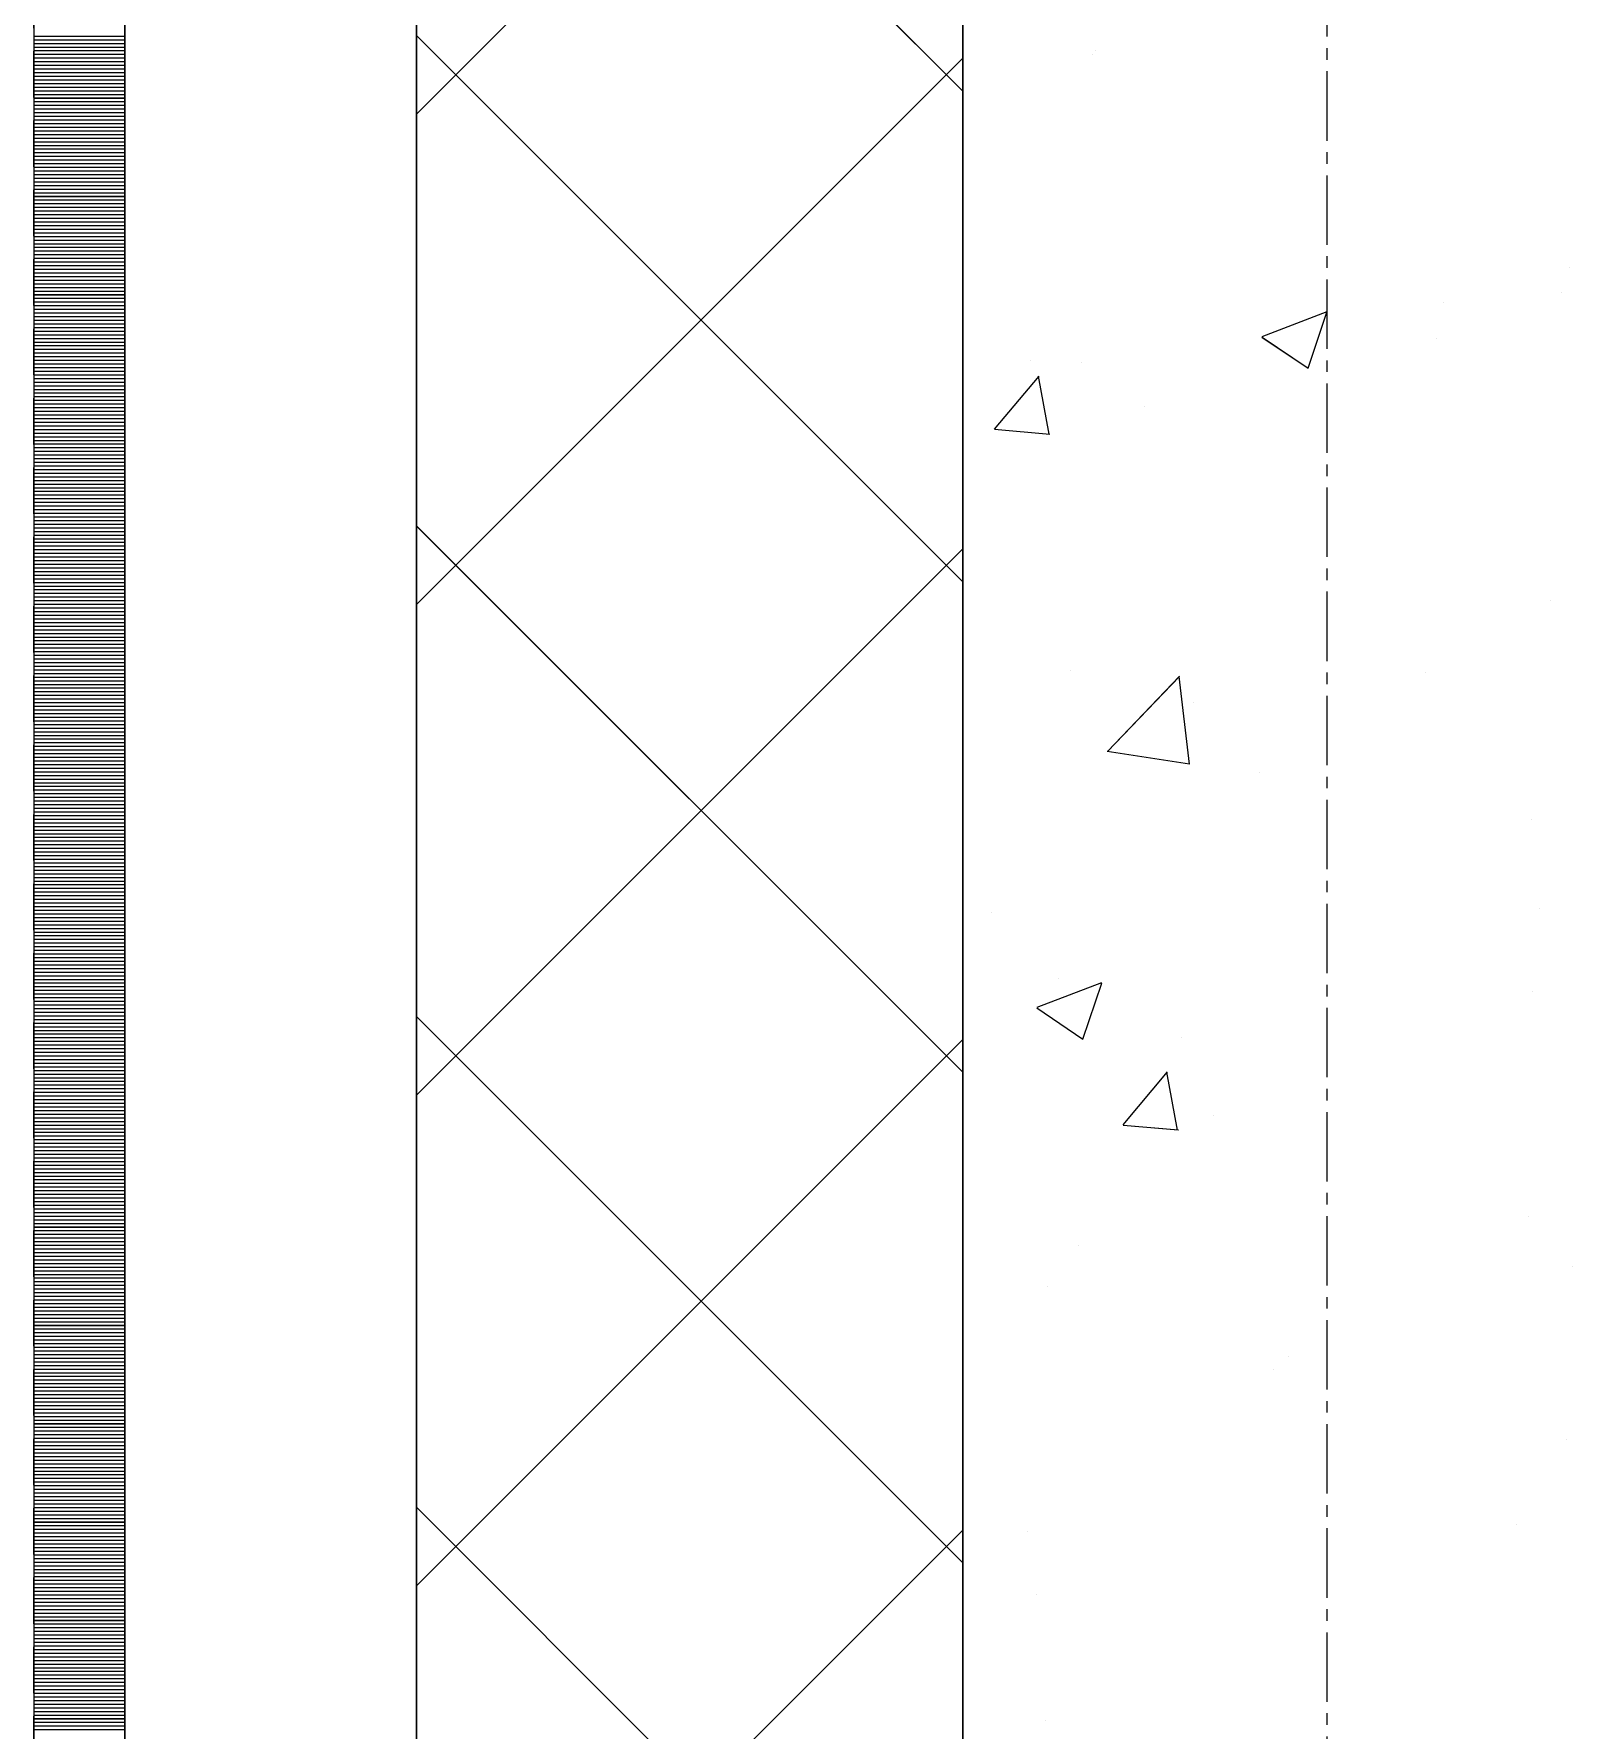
# Model space of a CAD drawing. Header units: millimetres. Extents: x 470010 to 1231400, y -134005 to 421770.
# Drawn here: x 806167.7 to 806593.3, y 148325.9 to 148791.6 of the extents above; entities that cross this region are included whole.
import ezdxf
from ezdxf.enums import TextEntityAlignment as Align

# ---------------------------------------------------------------- set-up
doc = ezdxf.new("R2010")
doc.units = ezdxf.units.MM
doc.linetypes.add('CENTER2', pattern=[28.575, 19.05, -3.175, 3.175, -3.175])
doc.linetypes.add('DASHED', pattern=[19.05, 12.7, -6.35])
doc.layers.get('Defpoints').update_dxf_attribs({"color": 140})
doc.layers.add('АР_Делит', color=120, linetype='Continuous', lineweight=0, plot=False)
for name, color, linetype, lineweight in [('АР_Стены ПЕНОблок', 52, 'Continuous', 20), ('АР_Тонкая', 254, 'Continuous', 5), ('АР_Утеплитель', 31, 'Continuous', 0), ('АР_Штриховка', 8, 'Continuous', 0)]:
    doc.layers.add(name, color=color, linetype=linetype, lineweight=lineweight)
doc.layers.add('РД_Оси_100', color=7, linetype='Continuous', lineweight=0, true_color=0x525252)
doc.styles.add('style1', font='ARIALN.TTF')

# ---------------------------------------------------------------- blocks, each defined once
blk = doc.blocks.new('СОШ_2200_АР_ОСИ_М100_28.05.24')
at = {"layer": 'АР_Делит', "color": 251, "linetype": 'DASHED', "true_color": 0x636466}
blk.add_lwpolyline([(114955, 135155), (114955, -355), (93595.036, -355), (93595.036, 13855), (94145, 13855), (94145, 68320), (66055, 68320), (66055, 13857.73), (83455, 13857.73), (83455, -355), (45245, -355), (45245, 13145), (44695, 13145), (44695, 26755), (45245, 26755), (45245, 68320), (20455, 68320), (20455, 26755), (27955, 26755), (27955, 13145), (-355, 13145), (-355, 100855)], dxfattribs=at)
at = {"layer": 'РД_Оси_100', "color": 251, "linetype": 'CENTER2', "true_color": 0x636466}
blk.add_line((0, -6155), (0, 139938.679), dxfattribs=at)
blk = doc.blocks.new('A$C9108343f')
at = {"layer": 'АР_Стены ПЕНОблок', "color": 18, "linetype": 'Continuous', "lineweight": 20, "true_color": 0x000000}
blk.add_line((140704.09, 313879.49), (140704.09, 237679.49), dxfattribs=at)
at = {"layer": 'АР_Тонкая', "color": 18, "linetype": 'Continuous', "lineweight": 5, "true_color": 0x000000}
for p, q in [((140449.09, 313879.49), (140449.09, 237679.49)), ((140474.09, 313879.49), (140474.09, 237679.49)), ((140474.09, 237679.49), (140474.09, 313879.49)), ((140554.09, 237679.49), (140554.09, 313879.49))]:
    blk.add_line(p, q, dxfattribs=at)
at = {"layer": 'АР_Утеплитель', "color": 18, "linetype": 'Continuous', "lineweight": 0, "true_color": 0x000000}
for p, q in [((140554.09, 313879.49), (140554.09, 237679.49)), ((140704.09, 237679.49), (140704.09, 313879.49))]:
    blk.add_line(p, q, dxfattribs=at)
at = {"layer": 'АР_Штриховка', "color": 18, "linetype": 'Continuous', "lineweight": 0, "true_color": 0x000000}
for p, q in [((140704.09, 249142.13), (140554.09, 249292.13)), ((140554.09, 249135.84), (140704.09, 249285.84)), ((140449.09, 249157.24), (140474.09, 249157.24)), ((140449.09, 249156.24), (140474.09, 249156.24)), ((140449.09, 249155.24), (140474.09, 249155.24)), ((140449.09, 249154.24), (140474.09, 249154.24)), ((140704.09, 249007.43), (140554.09, 249157.43)), ((140449.09, 249153.24), (140474.09, 249153.24)), ((140449.09, 249152.24), (140474.09, 249152.24)), ((140449.09, 249151.24), (140474.09, 249151.24)), ((140449.09, 249150.24), (140474.09, 249150.24)), ((140554.09, 249001.14), (140704.09, 249151.14)), ((140739.73, 249152.23), (140739.73, 249152.23)), ((140740.64, 249153.39), (140740.64, 249153.39)), ((140449.09, 249149.24), (140474.09, 249149.24)), ((140449.09, 249148.24), (140474.09, 249148.24)), ((140449.09, 249147.24), (140474.09, 249147.24)), ((140449.09, 249146.24), (140474.09, 249146.24)), ((140449.09, 249145.24), (140474.09, 249145.24)), ((140449.09, 249144.24), (140474.09, 249144.24)), ((140449.09, 249143.24), (140474.09, 249143.24)), ((140449.09, 249142.24), (140474.09, 249142.24)), ((140449.09, 249141.24), (140474.09, 249141.24)), ((140449.09, 249140.24), (140474.09, 249140.24)), ((140449.09, 249139.24), (140474.09, 249139.24)), ((140449.09, 249138.24), (140474.09, 249138.24)), ((140449.09, 249137.24), (140474.09, 249137.24)), ((140449.09, 249136.24), (140474.09, 249136.24)), ((140449.09, 249135.24), (140474.09, 249135.24)), ((140449.09, 249134.24), (140474.09, 249134.24)), ((140449.09, 249133.24), (140474.09, 249133.24)), ((140449.09, 249132.24), (140474.09, 249132.24)), ((140449.09, 249131.24), (140474.09, 249131.24)), ((140449.09, 249130.24), (140474.09, 249130.24)), ((140449.09, 249129.24), (140474.09, 249129.24)), ((140449.09, 249128.24), (140474.09, 249128.24)), ((140449.09, 249127.24), (140474.09, 249127.24)), ((140449.09, 249126.24), (140474.09, 249126.24)), ((140449.09, 249125.24), (140474.09, 249125.24)), ((140449.09, 249124.24), (140474.09, 249124.24)), ((140449.09, 249123.24), (140474.09, 249123.24)), ((140449.09, 249122.24), (140474.09, 249122.24)), ((140449.09, 249121.24), (140474.09, 249121.24)), ((140449.09, 249120.24), (140474.09, 249120.24)), ((140449.09, 249119.24), (140474.09, 249119.24)), ((140449.09, 249118.24), (140474.09, 249118.24)), ((140449.09, 249117.24), (140474.09, 249117.24)), ((140449.09, 249116.24), (140474.09, 249116.24)), ((140449.09, 249115.24), (140474.09, 249115.24)), ((140449.09, 249114.24), (140474.09, 249114.24)), ((140449.09, 249113.24), (140474.09, 249113.24)), ((140449.09, 249112.24), (140474.09, 249112.24)), ((140449.09, 249111.24), (140474.09, 249111.24)), ((140449.09, 249110.24), (140474.09, 249110.24)), ((140449.09, 249109.24), (140474.09, 249109.24)), ((140449.09, 249108.24), (140474.09, 249108.24)), ((140449.09, 249107.24), (140474.09, 249107.24)), ((140449.09, 249106.24), (140474.09, 249106.24)), ((140449.09, 249105.24), (140474.09, 249105.24)), ((140449.09, 249104.24), (140474.09, 249104.24)), ((140449.09, 249103.24), (140474.09, 249103.24)), ((140449.09, 249102.24), (140474.09, 249102.24)), ((140449.09, 249101.24), (140474.09, 249101.24)), ((140449.09, 249100.24), (140474.09, 249100.24)), ((140449.09, 249099.24), (140474.09, 249099.24)), ((140449.09, 249098.24), (140474.09, 249098.24)), ((140449.09, 249097.24), (140474.09, 249097.24)), ((140449.09, 249096.24), (140474.09, 249096.24)), ((140449.09, 249095.24), (140474.09, 249095.24)), ((140449.09, 249094.24), (140474.09, 249094.24)), ((140449.09, 249093.24), (140474.09, 249093.24)), ((140449.09, 249092.24), (140474.09, 249092.24)), ((140449.09, 249091.24), (140474.09, 249091.24)), ((140449.09, 249090.24), (140474.09, 249090.24)), ((140449.09, 249089.24), (140474.09, 249089.24)), ((140870.69, 249093.59), (140870.69, 249093.59)), ((140449.09, 249088.24), (140474.09, 249088.24)), ((140449.09, 249087.24), (140474.09, 249087.24)), ((140449.09, 249086.24), (140474.09, 249086.24)), ((140449.09, 249085.24), (140474.09, 249085.24)), ((140868.57, 249086.71), (140868.57, 249086.71)), ((140449.09, 249084.24), (140474.09, 249084.24)), ((140449.09, 249083.24), (140474.09, 249083.24)), ((140449.09, 249082.24), (140474.09, 249082.24)), ((140449.09, 249081.24), (140474.09, 249081.24)), ((140449.09, 249080.24), (140474.09, 249080.24)), ((140786.32, 249074.75), (140804.1, 249081.58)), ((140798.87, 249066.05), (140804.02, 249081.39)), ((140835.94, 249084.02), (140835.94, 249084.02)), ((140449.09, 249079.24), (140474.09, 249079.24)), ((140449.09, 249078.24), (140474.09, 249078.24)), ((140449.09, 249077.24), (140474.09, 249077.24)), ((140449.09, 249076.24), (140474.09, 249076.24)), ((140449.09, 249075.24), (140474.09, 249075.24)), ((140449.09, 249074.24), (140474.09, 249074.24)), ((140449.09, 249073.24), (140474.09, 249073.24)), ((140449.09, 249072.24), (140474.09, 249072.24)), ((140449.09, 249071.24), (140474.09, 249071.24)), ((140786.23, 249074.57), (140798.87, 249066.05)), ((140834.23, 249074.33), (140834.23, 249074.33)), ((140449.09, 249070.24), (140474.09, 249070.24)), ((140449.09, 249069.24), (140474.09, 249069.24)), ((140449.09, 249068.24), (140474.09, 249068.24)), ((140449.09, 249067.24), (140474.09, 249067.24)), ((140449.09, 249066.24), (140474.09, 249066.24)), ((140722.56, 249068.16), (140722.56, 249068.16)), ((140736.64, 249067.67), (140736.64, 249067.67)), ((140449.09, 249065.24), (140474.09, 249065.24)), ((140449.09, 249064.24), (140474.09, 249064.24)), ((140449.09, 249063.24), (140474.09, 249063.24)), ((140449.09, 249062.24), (140474.09, 249062.24)), ((140449.09, 249061.24), (140474.09, 249061.24)), ((140712.84, 249049.31), (140725.08, 249063.9)), ((140727.79, 249047.93), (140724.86, 249063.85)), ((140449.09, 249060.24), (140474.09, 249060.24)), ((140449.09, 249059.24), (140474.09, 249059.24)), ((140449.09, 249058.24), (140474.09, 249058.24)), ((140449.09, 249057.24), (140474.09, 249057.24)), ((140449.09, 249056.24), (140474.09, 249056.24)), ((140449.09, 249055.24), (140474.09, 249055.24)), ((140449.09, 249054.24), (140474.09, 249054.24)), ((140449.09, 249053.24), (140474.09, 249053.24)), ((140449.09, 249052.24), (140474.09, 249052.24)), ((140753.9, 249055.63), (140753.9, 249055.63)), ((140449.09, 249051.24), (140474.09, 249051.24)), ((140449.09, 249050.24), (140474.09, 249050.24)), ((140449.09, 249049.24), (140474.09, 249049.24)), ((140449.09, 249048.24), (140474.09, 249048.24)), ((140449.09, 249047.24), (140474.09, 249047.24)), ((140712.84, 249049.3), (140728.02, 249047.97)), ((140449.09, 249046.24), (140474.09, 249046.24)), ((140449.09, 249045.24), (140474.09, 249045.24)), ((140449.09, 249044.24), (140474.09, 249044.24)), ((140449.09, 249043.24), (140474.09, 249043.24)), ((140449.09, 249042.24), (140474.09, 249042.24)), ((140449.09, 249041.24), (140474.09, 249041.24)), ((140449.09, 249040.24), (140474.09, 249040.24)), ((140449.09, 249039.24), (140474.09, 249039.24)), ((140449.09, 249038.24), (140474.09, 249038.24)), ((140449.09, 249037.24), (140474.09, 249037.24)), ((140449.09, 249036.24), (140474.09, 249036.24)), ((140449.09, 249035.24), (140474.09, 249035.24)), ((140449.09, 249034.24), (140474.09, 249034.24)), ((140449.09, 249033.24), (140474.09, 249033.24)), ((140449.09, 249032.24), (140474.09, 249032.24)), ((140449.09, 249031.24), (140474.09, 249031.24)), ((140449.09, 249030.24), (140474.09, 249030.24)), ((140449.09, 249029.24), (140474.09, 249029.24)), ((140449.09, 249028.24), (140474.09, 249028.24)), ((140449.09, 249027.24), (140474.09, 249027.24)), ((140449.09, 249026.24), (140474.09, 249026.24)), ((140449.09, 249025.24), (140474.09, 249025.24)), ((140449.09, 249024.24), (140474.09, 249024.24)), ((140449.09, 249023.24), (140474.09, 249023.24)), ((140449.09, 249022.24), (140474.09, 249022.24)), ((140449.09, 249021.24), (140474.09, 249021.24)), ((140449.09, 249020.24), (140474.09, 249020.24)), ((140449.09, 249019.24), (140474.09, 249019.24)), ((140704.09, 248872.72), (140554.09, 249022.72)), ((140449.09, 249018.24), (140474.09, 249018.24)), ((140449.09, 249017.24), (140474.09, 249017.24)), ((140449.09, 249016.24), (140474.09, 249016.24)), ((140449.09, 249015.24), (140474.09, 249015.24)), ((140554.09, 248866.44), (140704.09, 249016.44)), ((140449.09, 249014.24), (140474.09, 249014.24)), ((140449.09, 249013.24), (140474.09, 249013.24)), ((140449.09, 249012.24), (140474.09, 249012.24)), ((140449.09, 249011.24), (140474.09, 249011.24)), ((140449.09, 249010.24), (140474.09, 249010.24)), ((140449.09, 249009.24), (140474.09, 249009.24)), ((140449.09, 249008.24), (140474.09, 249008.24)), ((140449.09, 249007.24), (140474.09, 249007.24)), ((140449.09, 249006.24), (140474.09, 249006.24)), ((140449.09, 249005.24), (140474.09, 249005.24)), ((140449.09, 249004.24), (140474.09, 249004.24)), ((140449.09, 249003.24), (140474.09, 249003.24)), ((140449.09, 249002.24), (140474.09, 249002.24)), ((140449.09, 249001.24), (140474.09, 249001.24)), ((140865.48, 249002.16), (140865.48, 249002.16)), ((140449.09, 249000.24), (140474.09, 249000.24)), ((140449.09, 248999.24), (140474.09, 248999.24)), ((140449.09, 248998.24), (140474.09, 248998.24)), ((140449.09, 248997.24), (140474.09, 248997.24)), ((140449.09, 248996.24), (140474.09, 248996.24)), ((140449.09, 248995.24), (140474.09, 248995.24)), ((140449.09, 248994.24), (140474.09, 248994.24)), ((140449.09, 248993.24), (140474.09, 248993.24)), ((140449.09, 248992.24), (140474.09, 248992.24)), ((140449.09, 248991.24), (140474.09, 248991.24)), ((140449.09, 248990.24), (140474.09, 248990.24)), ((140449.09, 248989.24), (140474.09, 248989.24)), ((140449.09, 248988.24), (140474.09, 248988.24)), ((140449.09, 248987.24), (140474.09, 248987.24)), ((140449.09, 248986.24), (140474.09, 248986.24)), ((140449.09, 248985.24), (140474.09, 248985.24)), ((140449.09, 248984.24), (140474.09, 248984.24)), ((140449.09, 248983.24), (140474.09, 248983.24)), ((140449.09, 248982.24), (140474.09, 248982.24)), ((140733.55, 248983.12), (140733.55, 248983.12)), ((140831, 248982.52), (140831, 248982.52)), ((140449.09, 248981.24), (140474.09, 248981.24)), ((140449.09, 248980.24), (140474.09, 248980.24)), ((140449.09, 248979.24), (140474.09, 248979.24)), ((140449.09, 248978.24), (140474.09, 248978.24)), ((140449.09, 248977.24), (140474.09, 248977.24)), ((140743.79, 248960.82), (140763.57, 248981.44)), ((140766.34, 248957.32), (140763.53, 248981.44)), ((140449.09, 248976.24), (140474.09, 248976.24)), ((140449.09, 248975.24), (140474.09, 248975.24)), ((140449.09, 248974.24), (140474.09, 248974.24)), ((140449.09, 248973.24), (140474.09, 248973.24)), ((140767.41, 248974.15), (140767.41, 248974.15)), ((140449.09, 248972.24), (140474.09, 248972.24)), ((140449.09, 248971.24), (140474.09, 248971.24)), ((140449.09, 248970.24), (140474.09, 248970.24)), ((140449.09, 248969.24), (140474.09, 248969.24)), ((140449.09, 248968.24), (140474.09, 248968.24)), ((140449.09, 248967.24), (140474.09, 248967.24)), ((140449.09, 248966.24), (140474.09, 248966.24)), ((140449.09, 248965.24), (140474.09, 248965.24)), ((140449.09, 248964.24), (140474.09, 248964.24)), ((140449.09, 248963.24), (140474.09, 248963.24)), ((140449.09, 248962.24), (140474.09, 248962.24)), ((140449.09, 248961.24), (140474.09, 248961.24)), ((140449.09, 248960.24), (140474.09, 248960.24)), ((140449.09, 248959.24), (140474.09, 248959.24)), ((140743.76, 248960.89), (140766.35, 248957.38)), ((140449.09, 248958.24), (140474.09, 248958.24)), ((140449.09, 248957.24), (140474.09, 248957.24)), ((140449.09, 248956.24), (140474.09, 248956.24)), ((140449.09, 248955.24), (140474.09, 248955.24)), ((140449.09, 248954.24), (140474.09, 248954.24)), ((140785.41, 248954.91), (140785.41, 248954.91)), ((140449.09, 248953.24), (140474.09, 248953.24)), ((140449.09, 248952.24), (140474.09, 248952.24)), ((140449.09, 248951.24), (140474.09, 248951.24)), ((140449.09, 248950.24), (140474.09, 248950.24)), ((140449.09, 248949.24), (140474.09, 248949.24)), ((140449.09, 248948.24), (140474.09, 248948.24)), ((140449.09, 248947.24), (140474.09, 248947.24)), ((140449.09, 248946.24), (140474.09, 248946.24)), ((140449.09, 248945.24), (140474.09, 248945.24)), ((140449.09, 248944.24), (140474.09, 248944.24)), ((140449.09, 248943.24), (140474.09, 248943.24)), ((140449.09, 248942.24), (140474.09, 248942.24)), ((140449.09, 248941.24), (140474.09, 248941.24)), ((140449.09, 248940.24), (140474.09, 248940.24)), ((140860.2, 248942.04), (140860.2, 248942.04)), ((140449.09, 248939.24), (140474.09, 248939.24)), ((140449.09, 248938.24), (140474.09, 248938.24)), ((140449.09, 248937.24), (140474.09, 248937.24)), ((140449.09, 248936.24), (140474.09, 248936.24)), ((140449.09, 248935.24), (140474.09, 248935.24)), ((140449.09, 248934.24), (140474.09, 248934.24)), ((140449.09, 248933.24), (140474.09, 248933.24)), ((140449.09, 248932.24), (140474.09, 248932.24)), ((140449.09, 248931.24), (140474.09, 248931.24)), ((140449.09, 248930.24), (140474.09, 248930.24)), ((140449.09, 248929.24), (140474.09, 248929.24)), ((140449.09, 248928.24), (140474.09, 248928.24)), ((140449.09, 248927.24), (140474.09, 248927.24)), ((140449.09, 248926.24), (140474.09, 248926.24)), ((140449.09, 248925.24), (140474.09, 248925.24)), ((140449.09, 248924.24), (140474.09, 248924.24)), ((140449.09, 248923.24), (140474.09, 248923.24)), ((140449.09, 248922.24), (140474.09, 248922.24)), ((140449.09, 248921.24), (140474.09, 248921.24)), ((140449.09, 248920.24), (140474.09, 248920.24)), ((140449.09, 248919.24), (140474.09, 248919.24)), ((140449.09, 248918.24), (140474.09, 248918.24)), ((140449.09, 248917.24), (140474.09, 248917.24)), ((140862.39, 248917.6), (140862.39, 248917.6)), ((140449.09, 248916.24), (140474.09, 248916.24)), ((140449.09, 248915.24), (140474.09, 248915.24)), ((140449.09, 248914.24), (140474.09, 248914.24)), ((140449.09, 248913.24), (140474.09, 248913.24)), ((140449.09, 248912.24), (140474.09, 248912.24)), ((140712.07, 248916.61), (140712.07, 248916.61)), ((140449.09, 248911.24), (140474.09, 248911.24)), ((140449.09, 248910.24), (140474.09, 248910.24)), ((140449.09, 248909.24), (140474.09, 248909.24)), ((140449.09, 248908.24), (140474.09, 248908.24)), ((140449.09, 248907.24), (140474.09, 248907.24)), ((140449.09, 248906.24), (140474.09, 248906.24)), ((140449.09, 248905.24), (140474.09, 248905.24)), ((140449.09, 248904.24), (140474.09, 248904.24)), ((140449.09, 248903.24), (140474.09, 248903.24)), ((140449.09, 248902.24), (140474.09, 248902.24)), ((140449.09, 248901.24), (140474.09, 248901.24)), ((140449.09, 248900.24), (140474.09, 248900.24)), ((140449.09, 248899.24), (140474.09, 248899.24)), ((140449.09, 248898.24), (140474.09, 248898.24)), ((140730.46, 248898.56), (140730.46, 248898.56)), ((140449.09, 248897.24), (140474.09, 248897.24)), ((140449.09, 248896.24), (140474.09, 248896.24)), ((140449.09, 248895.24), (140474.09, 248895.24)), ((140449.09, 248894.24), (140474.09, 248894.24)), ((140724.51, 248890.56), (140742.3, 248897.39)), ((140737.07, 248881.86), (140742.22, 248897.21)), ((140860.37, 248895), (140860.37, 248895)), ((140449.09, 248893.24), (140474.09, 248893.24)), ((140449.09, 248892.24), (140474.09, 248892.24)), ((140449.09, 248891.24), (140474.09, 248891.24)), ((140449.09, 248890.24), (140474.09, 248890.24)), ((140449.09, 248889.24), (140474.09, 248889.24)), ((140724.43, 248890.38), (140737.07, 248881.86)), ((140449.09, 248888.24), (140474.09, 248888.24)), ((140449.09, 248887.24), (140474.09, 248887.24)), ((140449.09, 248886.24), (140474.09, 248886.24)), ((140449.09, 248885.24), (140474.09, 248885.24)), ((140449.09, 248884.24), (140474.09, 248884.24)), ((140704.09, 248738.02), (140554.09, 248888.02)), ((140449.09, 248883.24), (140474.09, 248883.24)), ((140449.09, 248882.24), (140474.09, 248882.24)), ((140449.09, 248881.24), (140474.09, 248881.24)), ((140449.09, 248880.24), (140474.09, 248880.24)), ((140554.09, 248731.73), (140704.09, 248881.73)), ((140764.18, 248882.34), (140764.18, 248882.34)), ((140449.09, 248879.24), (140474.09, 248879.24)), ((140449.09, 248878.24), (140474.09, 248878.24)), ((140449.09, 248877.24), (140474.09, 248877.24)), ((140449.09, 248876.24), (140474.09, 248876.24)), ((140449.09, 248875.24), (140474.09, 248875.24)), ((140449.09, 248874.24), (140474.09, 248874.24)), ((140449.09, 248873.24), (140474.09, 248873.24)), ((140449.09, 248872.24), (140474.09, 248872.24)), ((140449.09, 248871.24), (140474.09, 248871.24)), ((140449.09, 248870.24), (140474.09, 248870.24)), ((140748.08, 248858.25), (140760.33, 248872.84)), ((140763.04, 248856.87), (140760.1, 248872.79)), ((140449.09, 248869.24), (140474.09, 248869.24)), ((140449.09, 248868.24), (140474.09, 248868.24)), ((140449.09, 248867.24), (140474.09, 248867.24)), ((140449.09, 248866.24), (140474.09, 248866.24)), ((140449.09, 248865.24), (140474.09, 248865.24)), ((140449.09, 248864.24), (140474.09, 248864.24)), ((140449.09, 248863.24), (140474.09, 248863.24)), ((140449.09, 248862.24), (140474.09, 248862.24)), ((140449.09, 248861.24), (140474.09, 248861.24)), ((140772.93, 248860.84), (140772.93, 248860.84)), ((140449.09, 248860.24), (140474.09, 248860.24)), ((140449.09, 248859.24), (140474.09, 248859.24)), ((140449.09, 248858.24), (140474.09, 248858.24)), ((140449.09, 248857.24), (140474.09, 248857.24)), ((140449.09, 248856.24), (140474.09, 248856.24)), ((140748.08, 248858.24), (140763.26, 248856.91)), ((140449.09, 248855.24), (140474.09, 248855.24)), ((140449.09, 248854.24), (140474.09, 248854.24)), ((140449.09, 248853.24), (140474.09, 248853.24)), ((140449.09, 248852.24), (140474.09, 248852.24)), ((140449.09, 248851.24), (140474.09, 248851.24)), ((140449.09, 248850.24), (140474.09, 248850.24)), ((140449.09, 248849.24), (140474.09, 248849.24)), ((140449.09, 248848.24), (140474.09, 248848.24)), ((140449.09, 248847.24), (140474.09, 248847.24)), ((140449.09, 248846.24), (140474.09, 248846.24)), ((140449.09, 248845.24), (140474.09, 248845.24)), ((140449.09, 248844.24), (140474.09, 248844.24)), ((140449.09, 248843.24), (140474.09, 248843.24)), ((140449.09, 248842.24), (140474.09, 248842.24)), ((140449.09, 248841.24), (140474.09, 248841.24)), ((140449.09, 248840.24), (140474.09, 248840.24)), ((140449.09, 248839.24), (140474.09, 248839.24)), ((140449.09, 248838.24), (140474.09, 248838.24)), ((140449.09, 248837.24), (140474.09, 248837.24)), ((140449.09, 248836.24), (140474.09, 248836.24)), ((140449.09, 248835.24), (140474.09, 248835.24)), ((140449.09, 248834.24), (140474.09, 248834.24)), ((140449.09, 248833.24), (140474.09, 248833.24)), ((140859.3, 248833.05), (140859.3, 248833.05)), ((140449.09, 248832.24), (140474.09, 248832.24)), ((140449.09, 248831.24), (140474.09, 248831.24)), ((140449.09, 248830.24), (140474.09, 248830.24)), ((140449.09, 248829.24), (140474.09, 248829.24)), ((140449.09, 248828.24), (140474.09, 248828.24)), ((140449.09, 248827.24), (140474.09, 248827.24)), ((140449.09, 248826.24), (140474.09, 248826.24)), ((140449.09, 248825.24), (140474.09, 248825.24)), ((140449.09, 248824.24), (140474.09, 248824.24)), ((140735.94, 248825.11), (140735.94, 248825.11)), ((140449.09, 248823.24), (140474.09, 248823.24)), ((140449.09, 248822.24), (140474.09, 248822.24)), ((140449.09, 248821.24), (140474.09, 248821.24)), ((140449.09, 248820.24), (140474.09, 248820.24)), ((140449.09, 248819.24), (140474.09, 248819.24)), ((140871.53, 248819.39), (140871.53, 248819.39)), ((140449.09, 248818.24), (140474.09, 248818.24)), ((140449.09, 248817.24), (140474.09, 248817.24)), ((140449.09, 248816.24), (140474.09, 248816.24)), ((140449.09, 248815.24), (140474.09, 248815.24)), ((140449.09, 248814.24), (140474.09, 248814.24)), ((140449.09, 248813.24), (140474.09, 248813.24)), ((140449.09, 248812.24), (140474.09, 248812.24)), ((140449.09, 248811.24), (140474.09, 248811.24)), ((140449.09, 248810.24), (140474.09, 248810.24)), ((140727.38, 248814.01), (140727.38, 248814.01)), ((140449.09, 248809.24), (140474.09, 248809.24)), ((140449.09, 248808.24), (140474.09, 248808.24)), ((140449.09, 248807.24), (140474.09, 248807.24)), ((140449.09, 248806.24), (140474.09, 248806.24)), ((140449.09, 248805.24), (140474.09, 248805.24)), ((140449.09, 248804.24), (140474.09, 248804.24)), ((140449.09, 248803.24), (140474.09, 248803.24)), ((140449.09, 248802.24), (140474.09, 248802.24)), ((140449.09, 248801.24), (140474.09, 248801.24)), ((140449.09, 248800.24), (140474.09, 248800.24)), ((140449.09, 248799.24), (140474.09, 248799.24)), ((140449.09, 248798.24), (140474.09, 248798.24)), ((140449.09, 248797.24), (140474.09, 248797.24)), ((140449.09, 248796.24), (140474.09, 248796.24)), ((140449.09, 248795.24), (140474.09, 248795.24)), ((140449.09, 248794.24), (140474.09, 248794.24)), ((140449.09, 248793.24), (140474.09, 248793.24)), ((140449.09, 248792.24), (140474.09, 248792.24)), ((140449.09, 248791.24), (140474.09, 248791.24)), ((140789.5, 248791), (140789.5, 248791)), ((140793.55, 248794.82), (140793.55, 248794.82)), ((140449.09, 248790.24), (140474.09, 248790.24)), ((140449.09, 248789.24), (140474.09, 248789.24)), ((140449.09, 248788.24), (140474.09, 248788.24)), ((140449.09, 248787.24), (140474.09, 248787.24)), ((140449.09, 248786.24), (140474.09, 248786.24)), ((140449.09, 248785.24), (140474.09, 248785.24)), ((140449.09, 248784.24), (140474.09, 248784.24)), ((140449.09, 248783.24), (140474.09, 248783.24)), ((140449.09, 248782.24), (140474.09, 248782.24)), ((140449.09, 248781.24), (140474.09, 248781.24)), ((140449.09, 248780.24), (140474.09, 248780.24)), ((140449.09, 248779.24), (140474.09, 248779.24)), ((140449.09, 248778.24), (140474.09, 248778.24)), ((140449.09, 248777.24), (140474.09, 248777.24)), ((140449.09, 248776.24), (140474.09, 248776.24)), ((140449.09, 248775.24), (140474.09, 248775.24)), ((140449.09, 248774.24), (140474.09, 248774.24)), ((140449.09, 248773.24), (140474.09, 248773.24)), ((140449.09, 248772.24), (140474.09, 248772.24)), ((140449.09, 248771.24), (140474.09, 248771.24)), ((140449.09, 248770.24), (140474.09, 248770.24)), ((140449.09, 248769.24), (140474.09, 248769.24)), ((140449.09, 248768.24), (140474.09, 248768.24)), ((140869.94, 248771.95), (140869.94, 248771.95)), ((140449.09, 248767.24), (140474.09, 248767.24)), ((140449.09, 248766.24), (140474.09, 248766.24)), ((140449.09, 248765.24), (140474.09, 248765.24)), ((140449.09, 248764.24), (140474.09, 248764.24)), ((140449.09, 248763.24), (140474.09, 248763.24)), ((140449.09, 248762.24), (140474.09, 248762.24)), ((140449.09, 248761.24), (140474.09, 248761.24)), ((140449.09, 248760.24), (140474.09, 248760.24)), ((140449.09, 248759.24), (140474.09, 248759.24)), ((140449.09, 248758.24), (140474.09, 248758.24)), ((140449.09, 248757.24), (140474.09, 248757.24)), ((140449.09, 248756.24), (140474.09, 248756.24)), ((140449.09, 248755.24), (140474.09, 248755.24)), ((140449.09, 248754.24), (140474.09, 248754.24)), ((140449.09, 248753.24), (140474.09, 248753.24)), ((140449.09, 248752.24), (140474.09, 248752.24)), ((140449.09, 248751.24), (140474.09, 248751.24)), ((140449.09, 248750.24), (140474.09, 248750.24)), ((140449.09, 248749.24), (140474.09, 248749.24)), ((140704.09, 248603.32), (140554.09, 248753.32)), ((140449.09, 248748.24), (140474.09, 248748.24)), ((140449.09, 248747.24), (140474.09, 248747.24)), ((140449.09, 248746.24), (140474.09, 248746.24)), ((140449.09, 248745.24), (140474.09, 248745.24)), ((140554.09, 248597.03), (140704.09, 248747.03)), ((140721.81, 248746.52), (140721.81, 248746.52)), ((140856.21, 248748.49), (140856.21, 248748.49)), ((140449.09, 248744.24), (140474.09, 248744.24)), ((140449.09, 248743.24), (140474.09, 248743.24)), ((140449.09, 248742.24), (140474.09, 248742.24)), ((140449.09, 248741.24), (140474.09, 248741.24)), ((140449.09, 248740.24), (140474.09, 248740.24)), ((140449.09, 248739.24), (140474.09, 248739.24)), ((140449.09, 248738.24), (140474.09, 248738.24)), ((140449.09, 248737.24), (140474.09, 248737.24)), ((140449.09, 248736.24), (140474.09, 248736.24)), ((140449.09, 248735.24), (140474.09, 248735.24)), ((140449.09, 248734.24), (140474.09, 248734.24)), ((140449.09, 248733.24), (140474.09, 248733.24)), ((140449.09, 248732.24), (140474.09, 248732.24)), ((140449.09, 248731.24), (140474.09, 248731.24)), ((140449.09, 248730.24), (140474.09, 248730.24)), ((140449.09, 248729.24), (140474.09, 248729.24)), ((140449.09, 248728.24), (140474.09, 248728.24)), ((140449.09, 248727.24), (140474.09, 248727.24)), ((140449.09, 248726.24), (140474.09, 248726.24)), ((140724.29, 248729.45), (140724.29, 248729.45)), ((140449.09, 248725.24), (140474.09, 248725.24)), ((140449.09, 248724.24), (140474.09, 248724.24)), ((140449.09, 248723.24), (140474.09, 248723.24)), ((140449.09, 248722.24), (140474.09, 248722.24)), ((140449.09, 248721.24), (140474.09, 248721.24)), ((140449.09, 248720.24), (140474.09, 248720.24)), ((140449.09, 248719.24), (140474.09, 248719.24)), ((140449.09, 248718.24), (140474.09, 248718.24)), ((140449.09, 248717.24), (140474.09, 248717.24)), ((140449.09, 248716.24), (140474.09, 248716.24)), ((140449.09, 248715.24), (140474.09, 248715.24)), ((140449.09, 248714.24), (140474.09, 248714.24)), ((140449.09, 248713.24), (140474.09, 248713.24)), ((140449.09, 248712.24), (140474.09, 248712.24)), ((140449.09, 248711.24), (140474.09, 248711.24)), ((140449.09, 248710.24), (140474.09, 248710.24)), ((140449.09, 248709.24), (140474.09, 248709.24)), ((140449.09, 248708.24), (140474.09, 248708.24)), ((140449.09, 248707.24), (140474.09, 248707.24)), ((140449.09, 248706.24), (140474.09, 248706.24)), ((140449.09, 248705.24), (140474.09, 248705.24)), ((140449.09, 248704.24), (140474.09, 248704.24)), ((140449.09, 248703.24), (140474.09, 248703.24)), ((140449.09, 248702.24), (140474.09, 248702.24)), ((140449.09, 248701.24), (140474.09, 248701.24)), ((140449.09, 248700.24), (140474.09, 248700.24)), ((140449.09, 248699.24), (140474.09, 248699.24)), ((140449.09, 248698.24), (140474.09, 248698.24)), ((140449.09, 248697.24), (140474.09, 248697.24)), ((140449.09, 248696.24), (140474.09, 248696.24)), ((140449.09, 248695.24), (140474.09, 248695.24)), ((140449.09, 248694.24), (140474.09, 248694.24)), ((140449.09, 248693.24), (140474.09, 248693.24)), ((140726.73, 248694.64), (140726.73, 248694.64)), ((140449.09, 248692.24), (140474.09, 248692.24))]:
    blk.add_line(p, q, dxfattribs=at)
at = {"layer": 'РД_Оси_100'}
blk.add_blockref('СОШ_2200_АР_ОСИ_М100_28.05.24', (140804.09, 223079.49), dxfattribs=at)
at = {"layer": 'Defpoints', "color": 18, "true_color": 0x000000, "style": 'style1'}
for p in [(143949.34, 316089.12), (143974.98, 281639.5), (143890.4, 273244.71), (143839.99, 264276.81), (143967.75, 254892.38), (12251.96, 104178.14), (12382.58, 96023.14)]:
    blk.add_attdef('АР-ПОМЕЩЕНИЕ:НАИМЕНОВАНИЕ', text='', height=100, dxfattribs=at).set_placement(p, align=Align.MIDDLE)
at = {"layer": 'Defpoints', "color": 18, "true_color": 0x000000, "style": 'style1', "flags": 8}
for p in [(143951.3, 279099.09), (143848.34, 269251.11), (143875.33, 260094.25), (144049.74, 250824.7), (163419.28, 238153.36), (155897.46, 237965.97), (183037.2, 237965.97), (143342.94, 237876.19)]:
    blk.add_attdef('АР-ПОМЕЩЕНИЕ:НАИМЕНОВАНИЕ', text='', height=100, dxfattribs=at).set_placement(p, align=Align.MIDDLE)

msp = doc.modelspace()

# ---------------------------------------------------------------- linework, layer by layer
at = {"layer": 'АР_Стены ПЕНОблок', "color": 18, "linetype": 'Continuous', "lineweight": 20, "true_color": 0x000000}
msp.add_line((806422.706, 213513.251), (806422.706, 137313.251), dxfattribs=at)
at = {"layer": 'АР_Тонкая', "color": 18, "linetype": 'Continuous', "lineweight": 5, "true_color": 0x000000}
for p, q in [((806167.706, 213513.251), (806167.706, 137313.251)), ((806192.706, 213513.251), (806192.706, 137313.251)), ((806192.706, 137313.251), (806192.706, 213513.251)), ((806272.706, 137313.251), (806272.706, 213513.251))]:
    msp.add_line(p, q, dxfattribs=at)
at = {"layer": 'АР_Утеплитель', "color": 18, "linetype": 'Continuous', "lineweight": 0, "true_color": 0x000000}
for p, q in [((806272.706, 213513.251), (806272.706, 137313.251)), ((806422.706, 137313.251), (806422.706, 213513.251))]:
    msp.add_line(p, q, dxfattribs=at)
at = {"layer": 'АР_Штриховка', "color": 18, "linetype": 'Continuous', "lineweight": 0, "true_color": 0x000000}
for p, q in [((806422.706, 148775.889), (806272.706, 148925.889)), ((806272.706, 148769.602), (806422.706, 148919.602)), ((806167.706, 148791), (806192.706, 148791)), ((806422.706, 148641.185), (806272.706, 148791.185)), ((806167.706, 148790), (806192.706, 148790)), ((806167.706, 148789), (806192.706, 148789)), ((806167.706, 148788), (806192.706, 148788)), ((806167.706, 148787), (806192.706, 148787)), ((806167.706, 148786), (806192.706, 148786)), ((806167.706, 148785), (806192.706, 148785)), ((806167.706, 148784), (806192.706, 148784)), ((806167.706, 148783), (806192.706, 148783)), ((806167.706, 148782), (806192.706, 148782)), ((806167.706, 148781), (806192.706, 148781)), ((806272.706, 148634.898), (806422.706, 148784.898)), ((806167.706, 148780), (806192.706, 148780)), ((806167.706, 148779), (806192.706, 148779)), ((806167.706, 148778), (806192.706, 148778)), ((806167.706, 148777), (806192.706, 148777)), ((806167.706, 148776), (806192.706, 148776)), ((806167.706, 148775), (806192.706, 148775)), ((806167.706, 148774), (806192.706, 148774)), ((806167.706, 148773), (806192.706, 148773)), ((806167.706, 148772), (806192.706, 148772)), ((806167.706, 148771), (806192.706, 148771)), ((806167.706, 148770), (806192.706, 148770)), ((806167.706, 148769), (806192.706, 148769)), ((806167.706, 148768), (806192.706, 148768)), ((806167.706, 148767), (806192.706, 148767)), ((806167.706, 148766), (806192.706, 148766)), ((806167.706, 148765), (806192.706, 148765)), ((806167.706, 148764), (806192.706, 148764)), ((806167.706, 148763), (806192.706, 148763)), ((806167.706, 148762), (806192.706, 148762)), ((806167.706, 148761), (806192.706, 148761)), ((806167.706, 148760), (806192.706, 148760)), ((806167.706, 148759), (806192.706, 148759)), ((806167.706, 148758), (806192.706, 148758)), ((806167.706, 148757), (806192.706, 148757)), ((806167.706, 148756), (806192.706, 148756)), ((806167.706, 148755), (806192.706, 148755)), ((806167.706, 148754), (806192.706, 148754)), ((806167.706, 148753), (806192.706, 148753)), ((806167.706, 148752), (806192.706, 148752)), ((806167.706, 148751), (806192.706, 148751)), ((806167.706, 148750), (806192.706, 148750)), ((806167.706, 148749), (806192.706, 148749)), ((806167.706, 148748), (806192.706, 148748)), ((806167.706, 148747), (806192.706, 148747)), ((806167.706, 148746), (806192.706, 148746)), ((806167.706, 148745), (806192.706, 148745)), ((806167.706, 148744), (806192.706, 148744)), ((806167.706, 148743), (806192.706, 148743)), ((806167.706, 148742), (806192.706, 148742)), ((806167.706, 148741), (806192.706, 148741)), ((806167.706, 148740), (806192.706, 148740)), ((806167.706, 148739), (806192.706, 148739)), ((806167.706, 148738), (806192.706, 148738)), ((806167.706, 148737), (806192.706, 148737)), ((806167.706, 148736), (806192.706, 148736)), ((806167.706, 148735), (806192.706, 148735)), ((806167.706, 148734), (806192.706, 148734)), ((806167.706, 148733), (806192.706, 148733)), ((806167.706, 148732), (806192.706, 148732)), ((806167.706, 148731), (806192.706, 148731)), ((806167.706, 148730), (806192.706, 148730)), ((806167.706, 148729), (806192.706, 148729)), ((806167.706, 148728), (806192.706, 148728)), ((806167.706, 148727), (806192.706, 148727)), ((806167.706, 148726), (806192.706, 148726)), ((806167.706, 148725), (806192.706, 148725)), ((806167.706, 148724), (806192.706, 148724)), ((806167.706, 148723), (806192.706, 148723)), ((806167.706, 148722), (806192.706, 148722)), ((806167.706, 148721), (806192.706, 148721)), ((806167.706, 148720), (806192.706, 148720)), ((806167.706, 148719), (806192.706, 148719)), ((806167.706, 148718), (806192.706, 148718)), ((806167.706, 148717), (806192.706, 148717)), ((806167.706, 148716), (806192.706, 148716)), ((806167.706, 148715), (806192.706, 148715)), ((806167.706, 148714), (806192.706, 148714)), ((806167.706, 148713), (806192.706, 148713)), ((806167.706, 148712), (806192.706, 148712)), ((806504.929, 148708.511), (806522.714, 148715.338)), ((806517.486, 148699.803), (806522.637, 148715.152)), ((806167.706, 148711), (806192.706, 148711)), ((806167.706, 148710), (806192.706, 148710)), ((806167.706, 148709), (806192.706, 148709)), ((806167.706, 148708), (806192.706, 148708)), ((806167.706, 148707), (806192.706, 148707)), ((806504.846, 148708.327), (806517.48, 148699.804)), ((806167.706, 148706), (806192.706, 148706)), ((806167.706, 148705), (806192.706, 148705)), ((806167.706, 148704), (806192.706, 148704)), ((806167.706, 148703), (806192.706, 148703)), ((806167.706, 148702), (806192.706, 148702)), ((806167.706, 148701), (806192.706, 148701)), ((806167.706, 148700), (806192.706, 148700)), ((806167.706, 148699), (806192.706, 148699)), ((806167.706, 148698), (806192.706, 148698)), ((806431.45, 148683.066), (806443.695, 148697.66)), ((806446.406, 148681.686), (806443.469, 148697.608)), ((806167.706, 148697), (806192.706, 148697)), ((806167.706, 148696), (806192.706, 148696)), ((806167.706, 148695), (806192.706, 148695)), ((806167.706, 148694), (806192.706, 148694)), ((806167.706, 148693), (806192.706, 148693)), ((806167.706, 148692), (806192.706, 148692)), ((806167.706, 148691), (806192.706, 148691)), ((806167.706, 148690), (806192.706, 148690)), ((806167.706, 148689), (806192.706, 148689)), ((806167.706, 148688), (806192.706, 148688)), ((806167.706, 148687), (806192.706, 148687)), ((806167.706, 148686), (806192.706, 148686)), ((806167.706, 148685), (806192.706, 148685)), ((806167.706, 148684), (806192.706, 148684)), ((806167.706, 148683), (806192.706, 148683)), ((806167.706, 148682), (806192.706, 148682)), ((806167.706, 148681), (806192.706, 148681)), ((806167.706, 148680), (806192.706, 148680)), ((806167.706, 148679), (806192.706, 148679)), ((806431.449, 148683.057), (806446.631, 148681.728)), ((806167.706, 148678), (806192.706, 148678)), ((806167.706, 148677), (806192.706, 148677)), ((806167.706, 148676), (806192.706, 148676)), ((806167.706, 148675), (806192.706, 148675)), ((806167.706, 148674), (806192.706, 148674)), ((806167.706, 148673), (806192.706, 148673)), ((806167.706, 148672), (806192.706, 148672)), ((806167.706, 148671), (806192.706, 148671)), ((806167.706, 148670), (806192.706, 148670)), ((806167.706, 148669), (806192.706, 148669)), ((806167.706, 148668), (806192.706, 148668)), ((806167.706, 148667), (806192.706, 148667)), ((806167.706, 148666), (806192.706, 148666)), ((806167.706, 148665), (806192.706, 148665)), ((806167.706, 148664), (806192.706, 148664)), ((806167.706, 148663), (806192.706, 148663)), ((806167.706, 148662), (806192.706, 148662)), ((806167.706, 148661), (806192.706, 148661)), ((806167.706, 148660), (806192.706, 148660)), ((806167.706, 148659), (806192.706, 148659)), ((806167.706, 148658), (806192.706, 148658)), ((806167.706, 148657), (806192.706, 148657)), ((806167.706, 148656), (806192.706, 148656)), ((806422.706, 148506.481), (806272.706, 148656.481)), ((806167.706, 148655), (806192.706, 148655)), ((806167.706, 148654), (806192.706, 148654)), ((806167.706, 148653), (806192.706, 148653)), ((806167.706, 148652), (806192.706, 148652)), ((806167.706, 148651), (806192.706, 148651)), ((806167.706, 148650), (806192.706, 148650)), ((806167.706, 148649), (806192.706, 148649)), ((806167.706, 148648), (806192.706, 148648)), ((806167.706, 148647), (806192.706, 148647)), ((806167.706, 148646), (806192.706, 148646)), ((806272.706, 148500.194), (806422.706, 148650.194)), ((806167.706, 148645), (806192.706, 148645)), ((806167.706, 148644), (806192.706, 148644)), ((806167.706, 148643), (806192.706, 148643)), ((806167.706, 148642), (806192.706, 148642)), ((806167.706, 148641), (806192.706, 148641)), ((806167.706, 148640), (806192.706, 148640)), ((806167.706, 148639), (806192.706, 148639)), ((806167.706, 148638), (806192.706, 148638)), ((806167.706, 148637), (806192.706, 148637)), ((806167.706, 148636), (806192.706, 148636)), ((806167.706, 148635), (806192.706, 148635)), ((806167.706, 148634), (806192.706, 148634)), ((806167.706, 148633), (806192.706, 148633)), ((806167.706, 148632), (806192.706, 148632)), ((806167.706, 148631), (806192.706, 148631)), ((806167.706, 148630), (806192.706, 148630)), ((806167.706, 148629), (806192.706, 148629)), ((806167.706, 148628), (806192.706, 148628)), ((806167.706, 148627), (806192.706, 148627)), ((806167.706, 148626), (806192.706, 148626)), ((806167.706, 148625), (806192.706, 148625)), ((806167.706, 148624), (806192.706, 148624)), ((806167.706, 148623), (806192.706, 148623)), ((806167.706, 148622), (806192.706, 148622)), ((806167.706, 148621), (806192.706, 148621)), ((806167.706, 148620), (806192.706, 148620)), ((806167.706, 148619), (806192.706, 148619)), ((806167.706, 148618), (806192.706, 148618)), ((806167.706, 148617), (806192.706, 148617)), ((806167.706, 148616), (806192.706, 148616)), ((806167.706, 148615), (806192.706, 148615)), ((806167.706, 148614), (806192.706, 148614)), ((806462.4, 148594.582), (806482.184, 148615.201)), ((806484.951, 148591.074), (806482.144, 148615.196)), ((806167.706, 148613), (806192.706, 148613)), ((806167.706, 148612), (806192.706, 148612)), ((806167.706, 148611), (806192.706, 148611)), ((806167.706, 148610), (806192.706, 148610)), ((806167.706, 148609), (806192.706, 148609)), ((806167.706, 148608), (806192.706, 148608)), ((806167.706, 148607), (806192.706, 148607)), ((806167.706, 148606), (806192.706, 148606)), ((806167.706, 148605), (806192.706, 148605)), ((806167.706, 148604), (806192.706, 148604)), ((806167.706, 148603), (806192.706, 148603)), ((806167.706, 148602), (806192.706, 148602)), ((806167.706, 148601), (806192.706, 148601)), ((806167.706, 148600), (806192.706, 148600)), ((806167.706, 148599), (806192.706, 148599)), ((806167.706, 148598), (806192.706, 148598)), ((806167.706, 148597), (806192.706, 148597)), ((806167.706, 148596), (806192.706, 148596)), ((806167.706, 148595), (806192.706, 148595)), ((806462.371, 148594.644), (806484.961, 148591.141)), ((806167.706, 148594), (806192.706, 148594)), ((806167.706, 148593), (806192.706, 148593)), ((806167.706, 148592), (806192.706, 148592)), ((806167.706, 148591), (806192.706, 148591)), ((806167.706, 148590), (806192.706, 148590)), ((806167.706, 148589), (806192.706, 148589)), ((806167.706, 148588), (806192.706, 148588)), ((806167.706, 148587), (806192.706, 148587)), ((806167.706, 148586), (806192.706, 148586)), ((806167.706, 148585), (806192.706, 148585)), ((806167.706, 148584), (806192.706, 148584)), ((806167.706, 148583), (806192.706, 148583)), ((806167.706, 148582), (806192.706, 148582)), ((806167.706, 148581), (806192.706, 148581)), ((806167.706, 148580), (806192.706, 148580)), ((806167.706, 148579), (806192.706, 148579)), ((806167.706, 148578), (806192.706, 148578)), ((806167.706, 148577), (806192.706, 148577)), ((806167.706, 148576), (806192.706, 148576)), ((806167.706, 148575), (806192.706, 148575)), ((806167.706, 148574), (806192.706, 148574)), ((806167.706, 148573), (806192.706, 148573)), ((806167.706, 148572), (806192.706, 148572)), ((806167.706, 148571), (806192.706, 148571)), ((806167.706, 148570), (806192.706, 148570)), ((806167.706, 148569), (806192.706, 148569)), ((806167.706, 148568), (806192.706, 148568)), ((806167.706, 148567), (806192.706, 148567)), ((806167.706, 148566), (806192.706, 148566)), ((806167.706, 148565), (806192.706, 148565)), ((806167.706, 148564), (806192.706, 148564)), ((806167.706, 148563), (806192.706, 148563)), ((806167.706, 148562), (806192.706, 148562)), ((806167.706, 148561), (806192.706, 148561)), ((806167.706, 148560), (806192.706, 148560)), ((806167.706, 148559), (806192.706, 148559)), ((806167.706, 148558), (806192.706, 148558)), ((806167.706, 148557), (806192.706, 148557)), ((806167.706, 148556), (806192.706, 148556)), ((806167.706, 148555), (806192.706, 148555)), ((806167.706, 148554), (806192.706, 148554)), ((806167.706, 148553), (806192.706, 148553)), ((806167.706, 148552), (806192.706, 148552)), ((806167.706, 148551), (806192.706, 148551)), ((806167.706, 148550), (806192.706, 148550)), ((806167.706, 148549), (806192.706, 148549)), ((806167.706, 148548), (806192.706, 148548)), ((806167.706, 148547), (806192.706, 148547)), ((806167.706, 148546), (806192.706, 148546)), ((806167.706, 148545), (806192.706, 148545)), ((806167.706, 148544), (806192.706, 148544)), ((806167.706, 148543), (806192.706, 148543)), ((806167.706, 148542), (806192.706, 148542)), ((806167.706, 148541), (806192.706, 148541)), ((806167.706, 148540), (806192.706, 148540)), ((806167.706, 148539), (806192.706, 148539)), ((806167.706, 148538), (806192.706, 148538)), ((806167.706, 148537), (806192.706, 148537)), ((806167.706, 148536), (806192.706, 148536)), ((806167.706, 148535), (806192.706, 148535)), ((806167.706, 148534), (806192.706, 148534)), ((806167.706, 148533), (806192.706, 148533)), ((806167.706, 148532), (806192.706, 148532)), ((806167.706, 148531), (806192.706, 148531)), ((806167.706, 148530), (806192.706, 148530)), ((806443.127, 148524.323), (806460.912, 148531.15)), ((806455.684, 148515.615), (806460.835, 148530.964)), ((806167.706, 148529), (806192.706, 148529)), ((806167.706, 148528), (806192.706, 148528)), ((806167.706, 148527), (806192.706, 148527)), ((806167.706, 148526), (806192.706, 148526)), ((806167.706, 148525), (806192.706, 148525)), ((806167.706, 148524), (806192.706, 148524)), ((806167.706, 148523), (806192.706, 148523)), ((806167.706, 148522), (806192.706, 148522)), ((806167.706, 148521), (806192.706, 148521)), ((806422.706, 148371.777), (806272.706, 148521.777)), ((806443.044, 148524.139), (806455.678, 148515.616)), ((806167.706, 148520), (806192.706, 148520)), ((806167.706, 148519), (806192.706, 148519)), ((806167.706, 148518), (806192.706, 148518)), ((806167.706, 148517), (806192.706, 148517)), ((806167.706, 148516), (806192.706, 148516)), ((806272.706, 148365.49), (806422.706, 148515.49)), ((806167.706, 148515), (806192.706, 148515)), ((806167.706, 148514), (806192.706, 148514)), ((806167.706, 148513), (806192.706, 148513)), ((806167.706, 148512), (806192.706, 148512)), ((806167.706, 148511), (806192.706, 148511)), ((806167.706, 148510), (806192.706, 148510)), ((806167.706, 148509), (806192.706, 148509)), ((806167.706, 148508), (806192.706, 148508)), ((806167.706, 148507), (806192.706, 148507)), ((806466.694, 148492.01), (806478.939, 148506.603)), ((806481.649, 148490.629), (806478.712, 148506.551)), ((806167.706, 148506), (806192.706, 148506)), ((806167.706, 148505), (806192.706, 148505)), ((806167.706, 148504), (806192.706, 148504)), ((806167.706, 148503), (806192.706, 148503)), ((806167.706, 148502), (806192.706, 148502)), ((806167.706, 148501), (806192.706, 148501)), ((806167.706, 148500), (806192.706, 148500)), ((806167.706, 148499), (806192.706, 148499)), ((806167.706, 148498), (806192.706, 148498)), ((806167.706, 148497), (806192.706, 148497)), ((806167.706, 148496), (806192.706, 148496)), ((806167.706, 148495), (806192.706, 148495)), ((806167.706, 148494), (806192.706, 148494)), ((806167.706, 148493), (806192.706, 148493)), ((806167.706, 148492), (806192.706, 148492)), ((806167.706, 148491), (806192.706, 148491)), ((806167.706, 148490), (806192.706, 148490)), ((806167.706, 148489), (806192.706, 148489)), ((806167.706, 148488), (806192.706, 148488)), ((806466.693, 148492), (806481.875, 148490.671)), ((806167.706, 148487), (806192.706, 148487)), ((806167.706, 148486), (806192.706, 148486)), ((806167.706, 148485), (806192.706, 148485)), ((806167.706, 148484), (806192.706, 148484)), ((806167.706, 148483), (806192.706, 148483)), ((806167.706, 148482), (806192.706, 148482)), ((806167.706, 148481), (806192.706, 148481)), ((806167.706, 148480), (806192.706, 148480)), ((806167.706, 148479), (806192.706, 148479)), ((806167.706, 148478), (806192.706, 148478)), ((806167.706, 148477), (806192.706, 148477)), ((806167.706, 148476), (806192.706, 148476)), ((806167.706, 148475), (806192.706, 148475)), ((806167.706, 148474), (806192.706, 148474)), ((806167.706, 148473), (806192.706, 148473)), ((806167.706, 148472), (806192.706, 148472)), ((806167.706, 148471), (806192.706, 148471)), ((806167.706, 148470), (806192.706, 148470)), ((806167.706, 148469), (806192.706, 148469)), ((806167.706, 148468), (806192.706, 148468)), ((806167.706, 148467), (806192.706, 148467)), ((806167.706, 148466), (806192.706, 148466)), ((806167.706, 148465), (806192.706, 148465)), ((806167.706, 148464), (806192.706, 148464)), ((806167.706, 148463), (806192.706, 148463)), ((806167.706, 148462), (806192.706, 148462)), ((806167.706, 148461), (806192.706, 148461)), ((806167.706, 148460), (806192.706, 148460)), ((806167.706, 148459), (806192.706, 148459)), ((806167.706, 148458), (806192.706, 148458)), ((806167.706, 148457), (806192.706, 148457)), ((806167.706, 148456), (806192.706, 148456)), ((806167.706, 148455), (806192.706, 148455)), ((806167.706, 148454), (806192.706, 148454)), ((806167.706, 148453), (806192.706, 148453)), ((806167.706, 148452), (806192.706, 148452)), ((806167.706, 148451), (806192.706, 148451)), ((806167.706, 148450), (806192.706, 148450)), ((806167.706, 148449), (806192.706, 148449)), ((806167.706, 148448), (806192.706, 148448)), ((806167.706, 148447), (806192.706, 148447)), ((806167.706, 148446), (806192.706, 148446)), ((806167.706, 148445), (806192.706, 148445)), ((806167.706, 148444), (806192.706, 148444)), ((806167.706, 148443), (806192.706, 148443)), ((806167.706, 148442), (806192.706, 148442)), ((806167.706, 148441), (806192.706, 148441)), ((806167.706, 148440), (806192.706, 148440)), ((806167.706, 148439), (806192.706, 148439)), ((806167.706, 148438), (806192.706, 148438)), ((806167.706, 148437), (806192.706, 148437)), ((806167.706, 148436), (806192.706, 148436)), ((806167.706, 148435), (806192.706, 148435)), ((806167.706, 148434), (806192.706, 148434)), ((806167.706, 148433), (806192.706, 148433)), ((806167.706, 148432), (806192.706, 148432)), ((806167.706, 148431), (806192.706, 148431)), ((806167.706, 148430), (806192.706, 148430)), ((806167.706, 148429), (806192.706, 148429)), ((806167.706, 148428), (806192.706, 148428)), ((806167.706, 148427), (806192.706, 148427)), ((806167.706, 148426), (806192.706, 148426)), ((806167.706, 148425), (806192.706, 148425)), ((806167.706, 148424), (806192.706, 148424)), ((806167.706, 148423), (806192.706, 148423)), ((806167.706, 148422), (806192.706, 148422)), ((806167.706, 148421), (806192.706, 148421)), ((806167.706, 148420), (806192.706, 148420)), ((806167.706, 148419), (806192.706, 148419)), ((806167.706, 148418), (806192.706, 148418)), ((806167.706, 148417), (806192.706, 148417)), ((806167.706, 148416), (806192.706, 148416)), ((806167.706, 148415), (806192.706, 148415)), ((806167.706, 148414), (806192.706, 148414)), ((806167.706, 148413), (806192.706, 148413)), ((806167.706, 148412), (806192.706, 148412)), ((806167.706, 148411), (806192.706, 148411)), ((806167.706, 148410), (806192.706, 148410)), ((806167.706, 148409), (806192.706, 148409)), ((806167.706, 148408), (806192.706, 148408)), ((806167.706, 148407), (806192.706, 148407)), ((806167.706, 148406), (806192.706, 148406)), ((806167.706, 148405), (806192.706, 148405)), ((806167.706, 148404), (806192.706, 148404)), ((806167.706, 148403), (806192.706, 148403)), ((806167.706, 148402), (806192.706, 148402)), ((806167.706, 148401), (806192.706, 148401)), ((806167.706, 148400), (806192.706, 148400)), ((806167.706, 148399), (806192.706, 148399)), ((806167.706, 148398), (806192.706, 148398)), ((806167.706, 148397), (806192.706, 148397)), ((806167.706, 148396), (806192.706, 148396)), ((806167.706, 148395), (806192.706, 148395)), ((806167.706, 148394), (806192.706, 148394)), ((806167.706, 148393), (806192.706, 148393)), ((806167.706, 148392), (806192.706, 148392)), ((806167.706, 148391), (806192.706, 148391)), ((806167.706, 148390), (806192.706, 148390)), ((806167.706, 148389), (806192.706, 148389)), ((806167.706, 148388), (806192.706, 148388)), ((806167.706, 148387), (806192.706, 148387)), ((806167.706, 148386), (806192.706, 148386)), ((806422.706, 148237.073), (806272.706, 148387.073)), ((806167.706, 148385), (806192.706, 148385)), ((806167.706, 148384), (806192.706, 148384)), ((806167.706, 148383), (806192.706, 148383)), ((806167.706, 148382), (806192.706, 148382)), ((806167.706, 148381), (806192.706, 148381)), ((806272.706, 148230.786), (806422.706, 148380.786)), ((806167.706, 148380), (806192.706, 148380)), ((806167.706, 148379), (806192.706, 148379)), ((806167.706, 148378), (806192.706, 148378)), ((806167.706, 148377), (806192.706, 148377)), ((806167.706, 148376), (806192.706, 148376)), ((806167.706, 148375), (806192.706, 148375)), ((806167.706, 148374), (806192.706, 148374)), ((806167.706, 148373), (806192.706, 148373)), ((806167.706, 148372), (806192.706, 148372)), ((806167.706, 148371), (806192.706, 148371)), ((806167.706, 148370), (806192.706, 148370)), ((806167.706, 148369), (806192.706, 148369)), ((806167.706, 148368), (806192.706, 148368)), ((806167.706, 148367), (806192.706, 148367)), ((806167.706, 148366), (806192.706, 148366)), ((806167.706, 148365), (806192.706, 148365)), ((806167.706, 148364), (806192.706, 148364)), ((806167.706, 148363), (806192.706, 148363)), ((806167.706, 148362), (806192.706, 148362)), ((806167.706, 148361), (806192.706, 148361)), ((806167.706, 148360), (806192.706, 148360)), ((806167.706, 148359), (806192.706, 148359)), ((806167.706, 148358), (806192.706, 148358)), ((806167.706, 148357), (806192.706, 148357)), ((806167.706, 148356), (806192.706, 148356)), ((806167.706, 148355), (806192.706, 148355)), ((806167.706, 148354), (806192.706, 148354)), ((806167.706, 148353), (806192.706, 148353)), ((806167.706, 148352), (806192.706, 148352)), ((806167.706, 148351), (806192.706, 148351)), ((806167.706, 148350), (806192.706, 148350)), ((806167.706, 148349), (806192.706, 148349)), ((806167.706, 148348), (806192.706, 148348)), ((806167.706, 148347), (806192.706, 148347)), ((806167.706, 148346), (806192.706, 148346)), ((806167.706, 148345), (806192.706, 148345)), ((806167.706, 148344), (806192.706, 148344)), ((806167.706, 148343), (806192.706, 148343)), ((806167.706, 148342), (806192.706, 148342)), ((806167.706, 148341), (806192.706, 148341)), ((806167.706, 148340), (806192.706, 148340)), ((806167.706, 148339), (806192.706, 148339)), ((806167.706, 148338), (806192.706, 148338)), ((806167.706, 148337), (806192.706, 148337)), ((806167.706, 148336), (806192.706, 148336)), ((806167.706, 148335), (806192.706, 148335)), ((806167.706, 148334), (806192.706, 148334)), ((806167.706, 148333), (806192.706, 148333)), ((806167.706, 148332), (806192.706, 148332)), ((806167.706, 148331), (806192.706, 148331)), ((806167.706, 148330), (806192.706, 148330)), ((806167.706, 148329), (806192.706, 148329)), ((806167.706, 148328), (806192.706, 148328)), ((806167.706, 148327), (806192.706, 148327)), ((806167.706, 148326), (806192.706, 148326))]:
    msp.add_line(p, q, dxfattribs=at)

# ---------------------------------------------------------------- block references
msp.add_blockref('A$C9108343f', (665718.612, -100366.242))
at = {"layer": 'РД_Оси_100'}
msp.add_blockref('СОШ_2200_АР_ОСИ_М100_28.05.24', (806522.706, 122713.251), dxfattribs=at)

doc.saveas('drawing.dxf')
